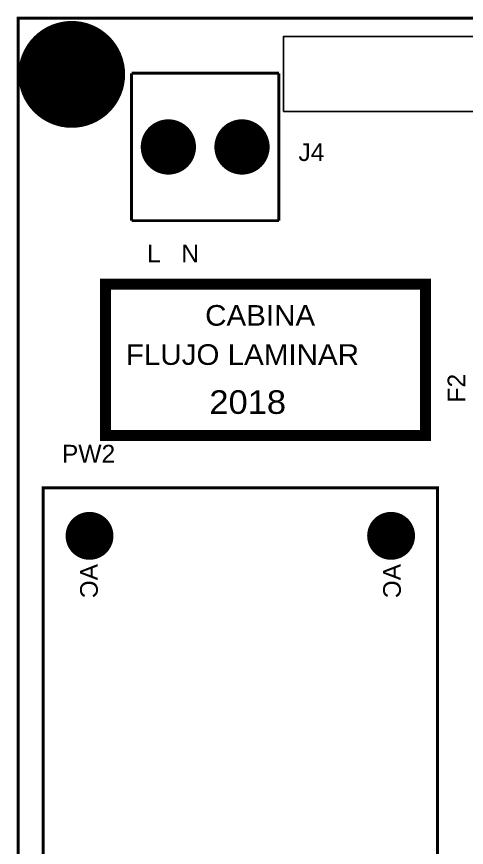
# Model space of a CAD drawing. Header units: inches. Extents: x -2.67 to 2.67, y -2.11 to 2.11.
# Drawn here: x -2.674 to -1.452, y -0.144 to 2.11 of the extents above; entities that cross this region are included whole.
import ezdxf

# ---------------------------------------------------------------- set-up
doc = ezdxf.new("R2010")
doc.units = ezdxf.units.IN
doc.layers.get('0').update_dxf_attribs({"linetype": 'CONTINUOUS'})

# ---------------------------------------------------------------- blocks, each defined once
blk = doc.blocks.new('EPAD')
at = {"const_width": 0.5}
blk.add_lwpolyline([(-0.25, 0, 1), (0.25, 0, 1)], format="xyb", close=True, dxfattribs=at)

msp = doc.modelspace()

# ---------------------------------------------------------------- linework, layer by layer
for points, const_width in [([(-2.669606, -2.011417), (2.669606, -2.011417), (2.669606, 2.105906), (-2.669606, 2.105906), (-2.669606, -2.011417)], 0.008), ([(-2.669606, -2.011417), (2.669606, -2.011417), (2.669606, 2.105906), (-2.669606, 2.105906), (-2.669606, -2.011417)], 0.008), ([(-2.669606, -2.011417), (2.669606, -2.011417), (2.669606, 2.105906), (-2.669606, 2.105906), (-2.669606, -2.011417)], 0.008), ([(-2.36152, 1.956173), (-2.36152, 1.556173)], 0.008), ([(-2.36152, 1.956173), (-1.96152, 1.956173)], 0.008), ([(-2.36152, 1.956173), (-2.36152, 1.556173)], 0.008), ([(-2.36152, 1.956173), (-1.96152, 1.956173)], 0.008), ([(-2.36152, 1.956173), (-2.36152, 1.556173)], 0.008), ([(-2.36152, 1.956173), (-1.96152, 1.956173)], 0.008), ([(-1.96152, 1.956173), (-1.96152, 1.556173)], 0.008), ([(-1.96152, 1.956173), (-1.96152, 1.556173)], 0.008), ([(-1.96152, 1.956173), (-1.96152, 1.556173)], 0.008), ([(-2.36152, 1.556173), (-1.96152, 1.556173)], 0.008), ([(-2.36152, 1.556173), (-1.96152, 1.556173)], 0.008), ([(-2.36152, 1.556173), (-1.96152, 1.556173)], 0.008), ([(-2.432157, 0.972976), (-1.563008, 0.972976), (-1.563008, 1.383976), (-2.432157, 1.383976), (-2.432157, 0.972976)], 0.03), ([(-2.432157, 0.972976), (-1.563008, 0.972976), (-1.563008, 1.383976), (-2.432157, 1.383976), (-2.432157, 0.972976)], 0.03), ([(-2.432157, 0.972976), (-1.563008, 0.972976), (-1.563008, 1.383976), (-2.432157, 1.383976), (-2.432157, 0.972976)], 0.03), ([(-2.601591, -1.232142), (-1.530724, -1.232142), (-1.530724, 0.83085), (-2.601591, 0.83085), (-2.601591, -1.232142)], 0.008), ([(-2.601591, -1.232142), (-1.530724, -1.232142), (-1.530724, 0.83085), (-2.601591, 0.83085), (-2.601591, -1.232142)], 0.008), ([(-2.601591, -1.232142), (-1.530724, -1.232142), (-1.530724, 0.83085), (-2.601591, 0.83085), (-2.601591, -1.232142)], 0.008)]:
    msp.add_lwpolyline(points, dxfattribs=dict(const_width=const_width))
msp.add_lwpolyline([(-1.948543, 1.852039), (-0.238543, 1.852039), (-0.238543, 2.056039), (-1.948543, 2.056039), (-1.948543, 1.852039)])
for centre in [(-2.523937, 1.95315), (-2.26152, 1.756173), (-2.06152, 1.756173), (-2.475606, 0.700929), (-1.656709, 0.700929)]:
    msp.add_circle(centre, 0.03)

# ---------------------------------------------------------------- block references
for p, xscale, yscale in [((-2.523937, 1.95315), 0.29, 0.29), ((-2.523937, 1.95315), 0.25, 0.25), ((-2.26152, 1.756173), 0.15, 0.15), ((-2.06152, 1.756173), 0.15, 0.15), ((-2.26152, 1.756173), 0.12, 0.12), ((-2.06152, 1.756173), 0.12, 0.12), ((-2.475606, 0.700929), 0.13, 0.13), ((-2.475606, 0.700929), 0.1, 0.1), ((-1.656709, 0.700929), 0.13, 0.13), ((-1.656709, 0.700929), 0.1, 0.1)]:
    msp.add_blockref('EPAD', p, dxfattribs=dict(xscale=xscale, yscale=yscale))

# ---------------------------------------------------------------- texts
for s, height, width, p in [('J4', 0.048, 1.041667, (-1.90837, 1.718142)), ('J4', 0.048, 1.041667, (-1.90837, 1.718142)), ('J4', 0.048, 1.041667, (-1.90837, 1.718142)), ('L   N', 0.048, 1.041667, (-2.319213, 1.443402)), ('L   N', 0.048, 1.041667, (-2.319213, 1.443402)), ('L   N', 0.048, 1.041667, (-2.319213, 1.443402)), ('CABINA', 0.056, 1.071429, (-2.161614, 1.271165)), ('CABINA', 0.056, 1.071429, (-2.161614, 1.271165)), ('CABINA', 0.056, 1.071429, (-2.161614, 1.271165)), ('FLUJO LAMINAR', 0.056, 1.071429, (-2.37689, 1.16485)), ('FLUJO LAMINAR', 0.056, 1.071429, (-2.37689, 1.16485)), ('FLUJO LAMINAR', 0.056, 1.071429, (-2.37689, 1.16485)), ('2018', 0.064, 1.09375, (-2.150173, 1.031913)), ('2018', 0.064, 1.09375, (-2.150173, 1.031913)), ('2018', 0.064, 1.09375, (-2.150173, 1.031913)), ('PW2', 0.048, 1.041667, (-2.550606, 0.899906)), ('PW2', 0.048, 1.041667, (-2.550606, 0.899906)), ('PW2', 0.048, 1.041667, (-2.550606, 0.899906))]:
    msp.add_text(s, height=height, dxfattribs=dict(width=width)).set_placement(p)
at = {"width": 1.041667}
msp.add_text('F2', height=0.048, rotation=90, dxfattribs=at).set_placement((-1.455197, 1.062598))
msp.add_text('F2', height=0.048, rotation=90, dxfattribs=at).set_placement((-1.455197, 1.062598))
msp.add_text('F2', height=0.048, rotation=90, dxfattribs=at).set_placement((-1.455197, 1.062598))
at = {"text_generation_flag": 2, "width": 1.041667}
for p in [(-2.453094, 0.624843), (-2.453094, 0.624843), (-2.453094, 0.624843), (-1.63026, 0.624843), (-1.63026, 0.624843), (-1.63026, 0.624843)]:
    msp.add_text('AC', height=0.048, rotation=-270, dxfattribs=at).set_placement(p)

doc.saveas('drawing.dxf')
